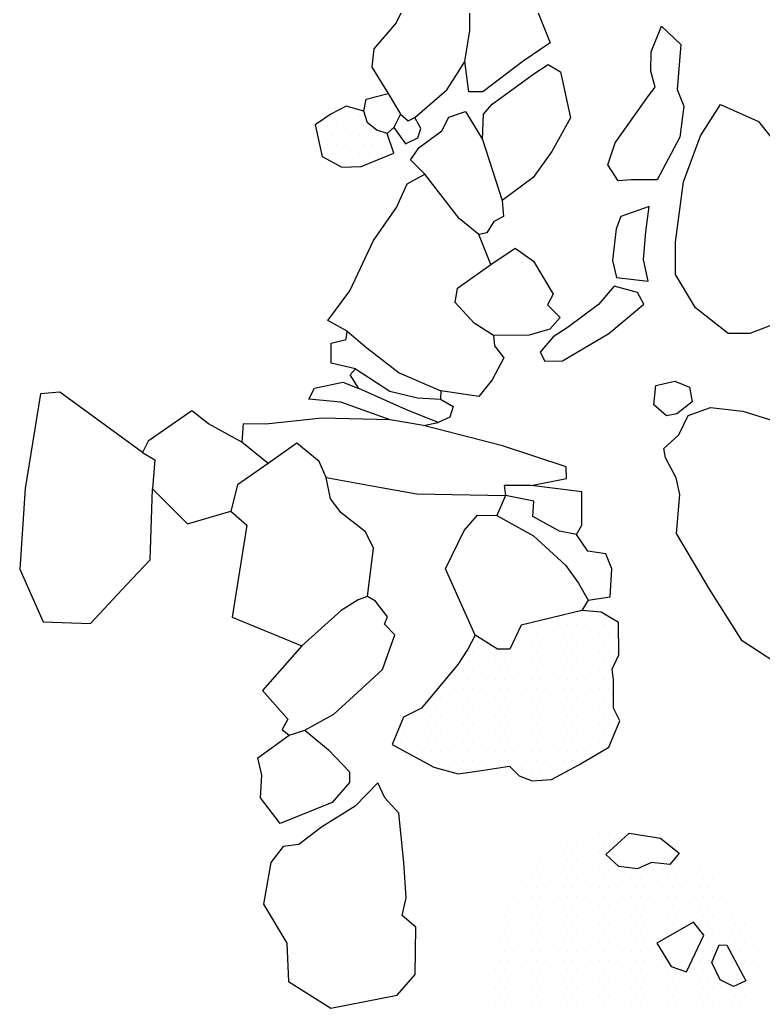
# Model space of a CAD drawing. Header units: metres. Extents: x 106 to 338, y -1660 to -1318.
# Drawn here: x 106.3 to 208.8, y -1569.1 to -1432.9 of the extents above; entities that cross this region are included whole.
import ezdxf

# ---------------------------------------------------------------- set-up
doc = ezdxf.new("R2010")
doc.units = ezdxf.units.M
doc.header["$LTSCALE"] = 25
doc.header["$MEASUREMENT"] = 0
doc.layers.get('0').update_dxf_attribs({"linetype": 'CONTINUOUS'})
doc.layers.add('STEINE', color=4, linetype='CONTINUOUS')
doc.layers.add('STEINESCHRAFF', color=4, linetype='CONTINUOUS')

# ---------------------------------------------------------------- blocks, each defined once
blk = doc.blocks.new('*X3')
at = {"color": 0}
for p, q in [((181.875, -1546.25), (181.875, -1546.25)), ((183.125, -1546.25), (183.125, -1546.25)), ((184.375, -1546.25), (184.375, -1546.25)), ((185, -1545), (185, -1545)), ((185.625, -1546.25), (185.625, -1546.25)), ((186.25, -1545), (186.25, -1545)), ((186.875, -1546.25), (186.875, -1546.25)), ((187.5, -1545), (187.5, -1545)), ((188.125, -1546.25), (188.125, -1546.25)), ((188.75, -1545), (188.75, -1545)), ((190, -1545), (190, -1545)), ((180, -1547.5), (180, -1547.5)), ((181.25, -1547.5), (181.25, -1547.5)), ((182.5, -1547.5), (182.5, -1547.5)), ((183.75, -1547.5), (183.75, -1547.5)), ((185, -1547.5), (185, -1547.5)), ((186.25, -1547.5), (186.25, -1547.5)), ((187.5, -1547.5), (187.5, -1547.5)), ((178.125, -1548.75), (178.125, -1548.75)), ((179.375, -1548.75), (179.375, -1548.75)), ((180.625, -1548.75), (180.625, -1548.75)), ((181.875, -1548.75), (181.875, -1548.75)), ((183.125, -1548.75), (183.125, -1548.75)), ((184.375, -1548.75), (184.375, -1548.75)), ((185.625, -1548.75), (185.625, -1548.75)), ((186.875, -1548.75), (186.875, -1548.75)), ((196.875, -1548.75), (196.875, -1548.75)), ((198.125, -1548.75), (198.125, -1548.75)), ((177.5, -1550), (177.5, -1550)), ((178.75, -1550), (178.75, -1550)), ((180, -1550), (180, -1550)), ((181.25, -1550), (181.25, -1550)), ((182.5, -1550), (182.5, -1550)), ((183.75, -1550), (183.75, -1550)), ((185, -1550), (185, -1550)), ((186.25, -1550), (186.25, -1550)), ((187.5, -1550), (187.5, -1550)), ((188.75, -1550), (188.75, -1550)), ((190, -1550), (190, -1550)), ((191.25, -1550), (191.25, -1550)), ((192.5, -1550), (192.5, -1550)), ((193.75, -1550), (193.75, -1550)), ((195, -1550), (195, -1550)), ((196.25, -1550), (196.25, -1550)), ((197.5, -1550), (197.5, -1550)), ((198.75, -1550), (198.75, -1550)), ((200, -1550), (200, -1550)), ((176.875, -1551.25), (176.875, -1551.25)), ((178.125, -1551.25), (178.125, -1551.25)), ((179.375, -1551.25), (179.375, -1551.25)), ((180.625, -1551.25), (180.625, -1551.25)), ((181.875, -1551.25), (181.875, -1551.25)), ((183.125, -1551.25), (183.125, -1551.25)), ((184.375, -1551.25), (184.375, -1551.25)), ((185.625, -1551.25), (185.625, -1551.25)), ((186.875, -1551.25), (186.875, -1551.25)), ((188.125, -1551.25), (188.125, -1551.25)), ((189.375, -1551.25), (189.375, -1551.25)), ((190.625, -1551.25), (190.625, -1551.25)), ((191.875, -1551.25), (191.875, -1551.25)), ((193.125, -1551.25), (193.125, -1551.25)), ((194.375, -1551.25), (194.375, -1551.25)), ((195.625, -1551.25), (195.625, -1551.25)), ((196.875, -1551.25), (196.875, -1551.25)), ((198.125, -1551.25), (198.125, -1551.25)), ((199.375, -1551.25), (199.375, -1551.25)), ((200.625, -1551.25), (200.625, -1551.25)), ((201.875, -1551.25), (201.875, -1551.25)), ((176.25, -1552.5), (176.25, -1552.5)), ((177.5, -1552.5), (177.5, -1552.5)), ((178.75, -1552.5), (178.75, -1552.5)), ((180, -1552.5), (180, -1552.5)), ((181.25, -1552.5), (181.25, -1552.5)), ((182.5, -1552.5), (182.5, -1552.5)), ((183.75, -1552.5), (183.75, -1552.5)), ((185, -1552.5), (185, -1552.5)), ((186.25, -1552.5), (186.25, -1552.5)), ((187.5, -1552.5), (187.5, -1552.5)), ((188.75, -1552.5), (188.75, -1552.5)), ((190, -1552.5), (190, -1552.5)), ((191.25, -1552.5), (191.25, -1552.5)), ((192.5, -1552.5), (192.5, -1552.5)), ((193.75, -1552.5), (193.75, -1552.5)), ((195, -1552.5), (195, -1552.5)), ((196.25, -1552.5), (196.25, -1552.5)), ((197.5, -1552.5), (197.5, -1552.5)), ((198.75, -1552.5), (198.75, -1552.5)), ((200, -1552.5), (200, -1552.5)), ((201.25, -1552.5), (201.25, -1552.5)), ((202.5, -1552.5), (202.5, -1552.5)), ((174.375, -1553.75), (174.375, -1553.75)), ((175.625, -1553.75), (175.625, -1553.75)), ((176.875, -1553.75), (176.875, -1553.75)), ((178.125, -1553.75), (178.125, -1553.75)), ((179.375, -1553.75), (179.375, -1553.75)), ((180.625, -1553.75), (180.625, -1553.75)), ((181.875, -1553.75), (181.875, -1553.75)), ((183.125, -1553.75), (183.125, -1553.75)), ((184.375, -1553.75), (184.375, -1553.75)), ((185.625, -1553.75), (185.625, -1553.75)), ((186.875, -1553.75), (186.875, -1553.75)), ((188.125, -1553.75), (188.125, -1553.75)), ((189.375, -1553.75), (189.375, -1553.75)), ((190.625, -1553.75), (190.625, -1553.75)), ((191.875, -1553.75), (191.875, -1553.75)), ((193.125, -1553.75), (193.125, -1553.75)), ((194.375, -1553.75), (194.375, -1553.75)), ((195.625, -1553.75), (195.625, -1553.75)), ((196.875, -1553.75), (196.875, -1553.75)), ((198.125, -1553.75), (198.125, -1553.75)), ((199.375, -1553.75), (199.375, -1553.75)), ((200.625, -1553.75), (200.625, -1553.75)), ((201.875, -1553.75), (201.875, -1553.75)), ((203.125, -1553.75), (203.125, -1553.75)), ((173.75, -1555), (173.75, -1555)), ((175, -1555), (175, -1555)), ((176.25, -1555), (176.25, -1555)), ((177.5, -1555), (177.5, -1555)), ((178.75, -1555), (178.75, -1555)), ((180, -1555), (180, -1555)), ((181.25, -1555), (181.25, -1555)), ((182.5, -1555), (182.5, -1555)), ((183.75, -1555), (183.75, -1555)), ((185, -1555), (185, -1555)), ((186.25, -1555), (186.25, -1555)), ((187.5, -1555), (187.5, -1555)), ((188.75, -1555), (188.75, -1555)), ((190, -1555), (190, -1555)), ((191.25, -1555), (191.25, -1555)), ((192.5, -1555), (192.5, -1555)), ((193.75, -1555), (193.75, -1555)), ((195, -1555), (195, -1555)), ((196.25, -1555), (196.25, -1555)), ((197.5, -1555), (197.5, -1555)), ((198.75, -1555), (198.75, -1555)), ((200, -1555), (200, -1555)), ((201.25, -1555), (201.25, -1555)), ((202.5, -1555), (202.5, -1555)), ((203.75, -1555), (203.75, -1555)), ((173.125, -1556.25), (173.125, -1556.25)), ((174.375, -1556.25), (174.375, -1556.25)), ((175.625, -1556.25), (175.625, -1556.25)), ((176.875, -1556.25), (176.875, -1556.25)), ((178.125, -1556.25), (178.125, -1556.25)), ((179.375, -1556.25), (179.375, -1556.25)), ((180.625, -1556.25), (180.625, -1556.25)), ((181.875, -1556.25), (181.875, -1556.25)), ((183.125, -1556.25), (183.125, -1556.25)), ((184.375, -1556.25), (184.375, -1556.25)), ((185.625, -1556.25), (185.625, -1556.25)), ((186.875, -1556.25), (186.875, -1556.25)), ((188.125, -1556.25), (188.125, -1556.25)), ((189.375, -1556.25), (189.375, -1556.25)), ((190.625, -1556.25), (190.625, -1556.25)), ((191.875, -1556.25), (191.875, -1556.25)), ((193.125, -1556.25), (193.125, -1556.25)), ((194.375, -1556.25), (194.375, -1556.25)), ((195.625, -1556.25), (195.625, -1556.25)), ((196.875, -1556.25), (196.875, -1556.25)), ((198.125, -1556.25), (198.125, -1556.25)), ((199.375, -1556.25), (199.375, -1556.25)), ((200.625, -1556.25), (200.625, -1556.25)), ((201.875, -1556.25), (201.875, -1556.25)), ((203.125, -1556.25), (203.125, -1556.25)), ((204.375, -1556.25), (204.375, -1556.25)), ((173.75, -1557.5), (173.75, -1557.5)), ((175, -1557.5), (175, -1557.5)), ((176.25, -1557.5), (176.25, -1557.5)), ((177.5, -1557.5), (177.5, -1557.5)), ((178.75, -1557.5), (178.75, -1557.5)), ((180, -1557.5), (180, -1557.5)), ((181.25, -1557.5), (181.25, -1557.5)), ((182.5, -1557.5), (182.5, -1557.5)), ((183.75, -1557.5), (183.75, -1557.5)), ((185, -1557.5), (185, -1557.5)), ((186.25, -1557.5), (186.25, -1557.5)), ((187.5, -1557.5), (187.5, -1557.5)), ((188.75, -1557.5), (188.75, -1557.5)), ((190, -1557.5), (190, -1557.5)), ((191.25, -1557.5), (191.25, -1557.5)), ((192.5, -1557.5), (192.5, -1557.5)), ((193.75, -1557.5), (193.75, -1557.5)), ((195, -1557.5), (195, -1557.5)), ((196.25, -1557.5), (196.25, -1557.5)), ((197.5, -1557.5), (197.5, -1557.5)), ((198.75, -1557.5), (198.75, -1557.5)), ((200, -1557.5), (200, -1557.5)), ((201.25, -1557.5), (201.25, -1557.5)), ((202.5, -1557.5), (202.5, -1557.5)), ((203.75, -1557.5), (203.75, -1557.5)), ((205, -1557.5), (205, -1557.5)), ((206.25, -1557.5), (206.25, -1557.5)), ((173.125, -1558.75), (173.125, -1558.75)), ((174.375, -1558.75), (174.375, -1558.75)), ((175.625, -1558.75), (175.625, -1558.75)), ((176.875, -1558.75), (176.875, -1558.75)), ((178.125, -1558.75), (178.125, -1558.75)), ((179.375, -1558.75), (179.375, -1558.75)), ((180.625, -1558.75), (180.625, -1558.75)), ((181.875, -1558.75), (181.875, -1558.75)), ((183.125, -1558.75), (183.125, -1558.75)), ((184.375, -1558.75), (184.375, -1558.75)), ((185.625, -1558.75), (185.625, -1558.75)), ((186.875, -1558.75), (186.875, -1558.75)), ((188.125, -1558.75), (188.125, -1558.75)), ((189.375, -1558.75), (189.375, -1558.75)), ((190.625, -1558.75), (190.625, -1558.75)), ((191.875, -1558.75), (191.875, -1558.75)), ((193.125, -1558.75), (193.125, -1558.75)), ((194.375, -1558.75), (194.375, -1558.75)), ((195.625, -1558.75), (195.625, -1558.75)), ((200.625, -1558.75), (200.625, -1558.75)), ((201.875, -1558.75), (201.875, -1558.75)), ((203.125, -1558.75), (203.125, -1558.75)), ((204.375, -1558.75), (204.375, -1558.75)), ((205.625, -1558.75), (205.625, -1558.75)), ((206.875, -1558.75), (206.875, -1558.75)), ((172.5, -1560), (172.5, -1560)), ((173.125, -1561.25), (173.125, -1561.25)), ((173.75, -1560), (173.75, -1560)), ((174.375, -1561.25), (174.375, -1561.25)), ((175, -1560), (175, -1560)), ((175.625, -1561.25), (175.625, -1561.25)), ((176.25, -1560), (176.25, -1560)), ((176.875, -1561.25), (176.875, -1561.25)), ((177.5, -1560), (177.5, -1560)), ((178.125, -1561.25), (178.125, -1561.25)), ((178.75, -1560), (178.75, -1560)), ((179.375, -1561.25), (179.375, -1561.25)), ((180, -1560), (180, -1560)), ((180.625, -1561.25), (180.625, -1561.25)), ((181.25, -1560), (181.25, -1560)), ((181.875, -1561.25), (181.875, -1561.25)), ((182.5, -1560), (182.5, -1560)), ((183.125, -1561.25), (183.125, -1561.25)), ((183.75, -1560), (183.75, -1560)), ((184.375, -1561.25), (184.375, -1561.25)), ((185, -1560), (185, -1560)), ((185.625, -1561.25), (185.625, -1561.25)), ((186.25, -1560), (186.25, -1560)), ((186.875, -1561.25), (186.875, -1561.25)), ((187.5, -1560), (187.5, -1560)), ((188.125, -1561.25), (188.125, -1561.25)), ((188.75, -1560), (188.75, -1560)), ((189.375, -1561.25), (189.375, -1561.25)), ((190, -1560), (190, -1560)), ((190.625, -1561.25), (190.625, -1561.25)), ((191.25, -1560), (191.25, -1560)), ((191.875, -1561.25), (191.875, -1561.25)), ((192.5, -1560), (192.5, -1560)), ((193.125, -1561.25), (193.125, -1561.25)), ((193.75, -1560), (193.75, -1560)), ((194.375, -1561.25), (194.375, -1561.25)), ((200.625, -1561.25), (200.625, -1561.25)), ((201.25, -1560), (201.25, -1560)), ((201.875, -1561.25), (201.875, -1561.25)), ((202.5, -1560), (202.5, -1560)), ((203.75, -1560), (203.75, -1560)), ((204.375, -1561.25), (204.375, -1561.25)), ((205, -1560), (205, -1560)), ((205.625, -1561.25), (205.625, -1561.25)), ((206.25, -1560), (206.25, -1560)), ((206.875, -1561.25), (206.875, -1561.25)), ((207.5, -1560), (207.5, -1560)), ((208.125, -1561.25), (208.125, -1561.25)), ((208.75, -1560), (208.75, -1560)), ((172.5, -1562.5), (172.5, -1562.5)), ((173.75, -1562.5), (173.75, -1562.5)), ((175, -1562.5), (175, -1562.5)), ((176.25, -1562.5), (176.25, -1562.5)), ((177.5, -1562.5), (177.5, -1562.5)), ((178.75, -1562.5), (178.75, -1562.5)), ((180, -1562.5), (180, -1562.5)), ((181.25, -1562.5), (181.25, -1562.5)), ((182.5, -1562.5), (182.5, -1562.5)), ((183.75, -1562.5), (183.75, -1562.5)), ((185, -1562.5), (185, -1562.5)), ((186.25, -1562.5), (186.25, -1562.5)), ((187.5, -1562.5), (187.5, -1562.5)), ((188.75, -1562.5), (188.75, -1562.5)), ((190, -1562.5), (190, -1562.5)), ((191.25, -1562.5), (191.25, -1562.5)), ((192.5, -1562.5), (192.5, -1562.5)), ((193.75, -1562.5), (193.75, -1562.5)), ((195, -1562.5), (195, -1562.5)), ((200, -1562.5), (200, -1562.5)), ((201.25, -1562.5), (201.25, -1562.5)), ((205, -1562.5), (205, -1562.5)), ((206.25, -1562.5), (206.25, -1562.5)), ((207.5, -1562.5), (207.5, -1562.5)), ((208.75, -1562.5), (208.75, -1562.5)), ((171.875, -1563.75), (171.875, -1563.75)), ((173.125, -1563.75), (173.125, -1563.75)), ((174.375, -1563.75), (174.375, -1563.75)), ((175.625, -1563.75), (175.625, -1563.75)), ((176.875, -1563.75), (176.875, -1563.75)), ((178.125, -1563.75), (178.125, -1563.75)), ((179.375, -1563.75), (179.375, -1563.75)), ((180.625, -1563.75), (180.625, -1563.75)), ((181.875, -1563.75), (181.875, -1563.75)), ((183.125, -1563.75), (183.125, -1563.75)), ((184.375, -1563.75), (184.375, -1563.75)), ((185.625, -1563.75), (185.625, -1563.75)), ((186.875, -1563.75), (186.875, -1563.75)), ((188.125, -1563.75), (188.125, -1563.75)), ((189.375, -1563.75), (189.375, -1563.75)), ((190.625, -1563.75), (190.625, -1563.75)), ((191.875, -1563.75), (191.875, -1563.75)), ((193.125, -1563.75), (193.125, -1563.75)), ((194.375, -1563.75), (194.375, -1563.75)), ((195.625, -1563.75), (195.625, -1563.75)), ((196.875, -1563.75), (196.875, -1563.75)), ((199.375, -1563.75), (199.375, -1563.75)), ((200.625, -1563.75), (200.625, -1563.75)), ((201.875, -1563.75), (201.875, -1563.75)), ((205.625, -1563.75), (205.625, -1563.75)), ((206.875, -1563.75), (206.875, -1563.75)), ((208.125, -1563.75), (208.125, -1563.75)), ((172.5, -1565), (172.5, -1565)), ((173.75, -1565), (173.75, -1565)), ((175, -1565), (175, -1565)), ((176.25, -1565), (176.25, -1565)), ((177.5, -1565), (177.5, -1565)), ((178.75, -1565), (178.75, -1565)), ((180, -1565), (180, -1565)), ((181.25, -1565), (181.25, -1565)), ((182.5, -1565), (182.5, -1565)), ((183.75, -1565), (183.75, -1565)), ((185, -1565), (185, -1565)), ((186.25, -1565), (186.25, -1565)), ((187.5, -1565), (187.5, -1565)), ((188.75, -1565), (188.75, -1565)), ((190, -1565), (190, -1565)), ((191.25, -1565), (191.25, -1565)), ((192.5, -1565), (192.5, -1565)), ((193.75, -1565), (193.75, -1565)), ((195, -1565), (195, -1565)), ((196.25, -1565), (196.25, -1565)), ((197.5, -1565), (197.5, -1565)), ((198.75, -1565), (198.75, -1565)), ((200, -1565), (200, -1565)), ((201.25, -1565), (201.25, -1565)), ((202.5, -1565), (202.5, -1565)), ((206.25, -1565), (206.25, -1565)), ((207.5, -1565), (207.5, -1565)), ((208.75, -1565), (208.75, -1565)), ((171.875, -1566.25), (171.875, -1566.25)), ((173.125, -1566.25), (173.125, -1566.25)), ((174.375, -1566.25), (174.375, -1566.25)), ((175.625, -1566.25), (175.625, -1566.25)), ((176.875, -1566.25), (176.875, -1566.25)), ((178.125, -1566.25), (178.125, -1566.25)), ((179.375, -1566.25), (179.375, -1566.25)), ((180.625, -1566.25), (180.625, -1566.25)), ((181.875, -1566.25), (181.875, -1566.25)), ((183.125, -1566.25), (183.125, -1566.25)), ((184.375, -1566.25), (184.375, -1566.25)), ((185.625, -1566.25), (185.625, -1566.25)), ((186.875, -1566.25), (186.875, -1566.25)), ((188.125, -1566.25), (188.125, -1566.25)), ((189.375, -1566.25), (189.375, -1566.25)), ((190.625, -1566.25), (190.625, -1566.25)), ((191.875, -1566.25), (191.875, -1566.25)), ((193.125, -1566.25), (193.125, -1566.25)), ((194.375, -1566.25), (194.375, -1566.25)), ((195.625, -1566.25), (195.625, -1566.25)), ((196.875, -1566.25), (196.875, -1566.25)), ((198.125, -1566.25), (198.125, -1566.25)), ((199.375, -1566.25), (199.375, -1566.25)), ((200.625, -1566.25), (200.625, -1566.25)), ((201.875, -1566.25), (201.875, -1566.25)), ((203.125, -1566.25), (203.125, -1566.25)), ((204.375, -1566.25), (204.375, -1566.25)), ((205.625, -1566.25), (205.625, -1566.25)), ((206.875, -1566.25), (206.875, -1566.25)), ((208.125, -1566.25), (208.125, -1566.25)), ((171.25, -1567.5), (171.25, -1567.5)), ((172.5, -1567.5), (172.5, -1567.5)), ((173.75, -1567.5), (173.75, -1567.5)), ((175, -1567.5), (175, -1567.5)), ((176.25, -1567.5), (176.25, -1567.5)), ((177.5, -1567.5), (177.5, -1567.5)), ((178.75, -1567.5), (178.75, -1567.5)), ((180, -1567.5), (180, -1567.5)), ((181.25, -1567.5), (181.25, -1567.5)), ((182.5, -1567.5), (182.5, -1567.5)), ((183.75, -1567.5), (183.75, -1567.5)), ((185, -1567.5), (185, -1567.5)), ((186.25, -1567.5), (186.25, -1567.5)), ((187.5, -1567.5), (187.5, -1567.5)), ((188.75, -1567.5), (188.75, -1567.5)), ((190, -1567.5), (190, -1567.5)), ((191.25, -1567.5), (191.25, -1567.5)), ((192.5, -1567.5), (192.5, -1567.5)), ((193.75, -1567.5), (193.75, -1567.5)), ((195, -1567.5), (195, -1567.5)), ((196.25, -1567.5), (196.25, -1567.5)), ((197.5, -1567.5), (197.5, -1567.5)), ((198.75, -1567.5), (198.75, -1567.5)), ((200, -1567.5), (200, -1567.5)), ((201.25, -1567.5), (201.25, -1567.5)), ((202.5, -1567.5), (202.5, -1567.5)), ((203.75, -1567.5), (203.75, -1567.5)), ((205, -1567.5), (205, -1567.5)), ((206.25, -1567.5), (206.25, -1567.5)), ((207.5, -1567.5), (207.5, -1567.5)), ((208.75, -1567.5), (208.75, -1567.5)), ((171.875, -1568.75), (171.875, -1568.75)), ((173.125, -1568.75), (173.125, -1568.75)), ((174.375, -1568.75), (174.375, -1568.75)), ((175.625, -1568.75), (175.625, -1568.75)), ((176.875, -1568.75), (176.875, -1568.75)), ((178.125, -1568.75), (178.125, -1568.75)), ((179.375, -1568.75), (179.375, -1568.75)), ((180.625, -1568.75), (180.625, -1568.75)), ((181.875, -1568.75), (181.875, -1568.75)), ((183.125, -1568.75), (183.125, -1568.75)), ((184.375, -1568.75), (184.375, -1568.75)), ((185.625, -1568.75), (185.625, -1568.75)), ((186.875, -1568.75), (186.875, -1568.75)), ((188.125, -1568.75), (188.125, -1568.75)), ((189.375, -1568.75), (189.375, -1568.75)), ((190.625, -1568.75), (190.625, -1568.75)), ((191.875, -1568.75), (191.875, -1568.75)), ((193.125, -1568.75), (193.125, -1568.75)), ((194.375, -1568.75), (194.375, -1568.75)), ((195.625, -1568.75), (195.625, -1568.75)), ((196.875, -1568.75), (196.875, -1568.75)), ((198.125, -1568.75), (198.125, -1568.75)), ((199.375, -1568.75), (199.375, -1568.75)), ((200.625, -1568.75), (200.625, -1568.75)), ((201.875, -1568.75), (201.875, -1568.75)), ((203.125, -1568.75), (203.125, -1568.75)), ((204.375, -1568.75), (204.375, -1568.75)), ((205.625, -1568.75), (205.625, -1568.75)), ((206.875, -1568.75), (206.875, -1568.75)), ((208.125, -1568.75), (208.125, -1568.75))]:
    blk.add_line(p, q, dxfattribs=at)
blk = doc.blocks.new('*X4')
at = {"color": 0}
for p, q in [((176.875, -1516.25), (176.875, -1516.25)), ((178.125, -1516.25), (178.125, -1516.25)), ((179.375, -1516.25), (179.375, -1516.25)), ((180.625, -1516.25), (180.625, -1516.25)), ((181.25, -1515), (181.25, -1515)), ((181.875, -1516.25), (181.875, -1516.25)), ((182.5, -1515), (182.5, -1515)), ((183.125, -1516.25), (183.125, -1516.25)), ((183.75, -1515), (183.75, -1515)), ((184.375, -1516.25), (184.375, -1516.25)), ((185, -1515), (185, -1515)), ((185.625, -1516.25), (185.625, -1516.25)), ((186.25, -1515), (186.25, -1515)), ((186.875, -1516.25), (186.875, -1516.25)), ((188.125, -1516.25), (188.125, -1516.25)), ((175, -1517.5), (175, -1517.5)), ((176.25, -1517.5), (176.25, -1517.5)), ((177.5, -1517.5), (177.5, -1517.5)), ((178.75, -1517.5), (178.75, -1517.5)), ((180, -1517.5), (180, -1517.5)), ((181.25, -1517.5), (181.25, -1517.5)), ((182.5, -1517.5), (182.5, -1517.5)), ((183.75, -1517.5), (183.75, -1517.5)), ((185, -1517.5), (185, -1517.5)), ((186.25, -1517.5), (186.25, -1517.5)), ((187.5, -1517.5), (187.5, -1517.5)), ((188.75, -1517.5), (188.75, -1517.5)), ((169.375, -1518.75), (169.375, -1518.75)), ((170.625, -1518.75), (170.625, -1518.75)), ((174.375, -1518.75), (174.375, -1518.75)), ((175.625, -1518.75), (175.625, -1518.75)), ((176.875, -1518.75), (176.875, -1518.75)), ((178.125, -1518.75), (178.125, -1518.75)), ((179.375, -1518.75), (179.375, -1518.75)), ((180.625, -1518.75), (180.625, -1518.75)), ((181.875, -1518.75), (181.875, -1518.75)), ((183.125, -1518.75), (183.125, -1518.75)), ((184.375, -1518.75), (184.375, -1518.75)), ((185.625, -1518.75), (185.625, -1518.75)), ((186.875, -1518.75), (186.875, -1518.75)), ((188.125, -1518.75), (188.125, -1518.75)), ((168.75, -1520), (168.75, -1520)), ((170, -1520), (170, -1520)), ((171.25, -1520), (171.25, -1520)), ((172.5, -1520), (172.5, -1520)), ((173.75, -1520), (173.75, -1520)), ((175, -1520), (175, -1520)), ((176.25, -1520), (176.25, -1520)), ((177.5, -1520), (177.5, -1520)), ((178.75, -1520), (178.75, -1520)), ((180, -1520), (180, -1520)), ((181.25, -1520), (181.25, -1520)), ((182.5, -1520), (182.5, -1520)), ((183.75, -1520), (183.75, -1520)), ((185, -1520), (185, -1520)), ((186.25, -1520), (186.25, -1520)), ((187.5, -1520), (187.5, -1520)), ((188.75, -1520), (188.75, -1520)), ((168.125, -1521.25), (168.125, -1521.25)), ((169.375, -1521.25), (169.375, -1521.25)), ((170.625, -1521.25), (170.625, -1521.25)), ((171.875, -1521.25), (171.875, -1521.25)), ((173.125, -1521.25), (173.125, -1521.25)), ((174.375, -1521.25), (174.375, -1521.25)), ((175.625, -1521.25), (175.625, -1521.25)), ((176.875, -1521.25), (176.875, -1521.25)), ((178.125, -1521.25), (178.125, -1521.25)), ((179.375, -1521.25), (179.375, -1521.25)), ((180.625, -1521.25), (180.625, -1521.25)), ((181.875, -1521.25), (181.875, -1521.25)), ((183.125, -1521.25), (183.125, -1521.25)), ((184.375, -1521.25), (184.375, -1521.25)), ((185.625, -1521.25), (185.625, -1521.25)), ((186.875, -1521.25), (186.875, -1521.25)), ((188.125, -1521.25), (188.125, -1521.25)), ((166.25, -1522.5), (166.25, -1522.5)), ((167.5, -1522.5), (167.5, -1522.5)), ((168.75, -1522.5), (168.75, -1522.5)), ((170, -1522.5), (170, -1522.5)), ((171.25, -1522.5), (171.25, -1522.5)), ((172.5, -1522.5), (172.5, -1522.5)), ((173.75, -1522.5), (173.75, -1522.5)), ((175, -1522.5), (175, -1522.5)), ((176.25, -1522.5), (176.25, -1522.5)), ((177.5, -1522.5), (177.5, -1522.5)), ((178.75, -1522.5), (178.75, -1522.5)), ((180, -1522.5), (180, -1522.5)), ((181.25, -1522.5), (181.25, -1522.5)), ((182.5, -1522.5), (182.5, -1522.5)), ((183.75, -1522.5), (183.75, -1522.5)), ((185, -1522.5), (185, -1522.5)), ((186.25, -1522.5), (186.25, -1522.5)), ((187.5, -1522.5), (187.5, -1522.5)), ((165.625, -1523.75), (165.625, -1523.75)), ((166.875, -1523.75), (166.875, -1523.75)), ((168.125, -1523.75), (168.125, -1523.75)), ((169.375, -1523.75), (169.375, -1523.75)), ((170.625, -1523.75), (170.625, -1523.75)), ((171.875, -1523.75), (171.875, -1523.75)), ((173.125, -1523.75), (173.125, -1523.75)), ((174.375, -1523.75), (174.375, -1523.75)), ((175.625, -1523.75), (175.625, -1523.75)), ((176.875, -1523.75), (176.875, -1523.75)), ((178.125, -1523.75), (178.125, -1523.75)), ((179.375, -1523.75), (179.375, -1523.75)), ((180.625, -1523.75), (180.625, -1523.75)), ((181.875, -1523.75), (181.875, -1523.75)), ((183.125, -1523.75), (183.125, -1523.75)), ((184.375, -1523.75), (184.375, -1523.75)), ((185.625, -1523.75), (185.625, -1523.75)), ((186.875, -1523.75), (186.875, -1523.75)), ((188.125, -1523.75), (188.125, -1523.75)), ((165, -1525), (165, -1525)), ((166.25, -1525), (166.25, -1525)), ((167.5, -1525), (167.5, -1525)), ((168.75, -1525), (168.75, -1525)), ((170, -1525), (170, -1525)), ((171.25, -1525), (171.25, -1525)), ((172.5, -1525), (172.5, -1525)), ((173.75, -1525), (173.75, -1525)), ((175, -1525), (175, -1525)), ((176.25, -1525), (176.25, -1525)), ((177.5, -1525), (177.5, -1525)), ((178.75, -1525), (178.75, -1525)), ((180, -1525), (180, -1525)), ((181.25, -1525), (181.25, -1525)), ((182.5, -1525), (182.5, -1525)), ((183.75, -1525), (183.75, -1525)), ((185, -1525), (185, -1525)), ((186.25, -1525), (186.25, -1525)), ((187.5, -1525), (187.5, -1525)), ((163.125, -1526.25), (163.125, -1526.25)), ((164.375, -1526.25), (164.375, -1526.25)), ((165.625, -1526.25), (165.625, -1526.25)), ((166.875, -1526.25), (166.875, -1526.25)), ((168.125, -1526.25), (168.125, -1526.25)), ((169.375, -1526.25), (169.375, -1526.25)), ((170.625, -1526.25), (170.625, -1526.25)), ((171.875, -1526.25), (171.875, -1526.25)), ((173.125, -1526.25), (173.125, -1526.25)), ((174.375, -1526.25), (174.375, -1526.25)), ((175.625, -1526.25), (175.625, -1526.25)), ((176.875, -1526.25), (176.875, -1526.25)), ((178.125, -1526.25), (178.125, -1526.25)), ((179.375, -1526.25), (179.375, -1526.25)), ((180.625, -1526.25), (180.625, -1526.25)), ((181.875, -1526.25), (181.875, -1526.25)), ((183.125, -1526.25), (183.125, -1526.25)), ((184.375, -1526.25), (184.375, -1526.25)), ((185.625, -1526.25), (185.625, -1526.25)), ((186.875, -1526.25), (186.875, -1526.25)), ((188.125, -1526.25), (188.125, -1526.25)), ((162.5, -1527.5), (162.5, -1527.5)), ((163.75, -1527.5), (163.75, -1527.5)), ((165, -1527.5), (165, -1527.5)), ((166.25, -1527.5), (166.25, -1527.5)), ((167.5, -1527.5), (167.5, -1527.5)), ((168.75, -1527.5), (168.75, -1527.5)), ((170, -1527.5), (170, -1527.5)), ((171.25, -1527.5), (171.25, -1527.5)), ((172.5, -1527.5), (172.5, -1527.5)), ((173.75, -1527.5), (173.75, -1527.5)), ((175, -1527.5), (175, -1527.5)), ((176.25, -1527.5), (176.25, -1527.5)), ((177.5, -1527.5), (177.5, -1527.5)), ((178.75, -1527.5), (178.75, -1527.5)), ((180, -1527.5), (180, -1527.5)), ((181.25, -1527.5), (181.25, -1527.5)), ((182.5, -1527.5), (182.5, -1527.5)), ((183.75, -1527.5), (183.75, -1527.5)), ((185, -1527.5), (185, -1527.5)), ((186.25, -1527.5), (186.25, -1527.5)), ((187.5, -1527.5), (187.5, -1527.5)), ((160.625, -1528.75), (160.625, -1528.75)), ((161.875, -1528.75), (161.875, -1528.75)), ((163.125, -1528.75), (163.125, -1528.75)), ((164.375, -1528.75), (164.375, -1528.75)), ((165.625, -1528.75), (165.625, -1528.75)), ((166.875, -1528.75), (166.875, -1528.75)), ((168.125, -1528.75), (168.125, -1528.75)), ((169.375, -1528.75), (169.375, -1528.75)), ((170.625, -1528.75), (170.625, -1528.75)), ((171.875, -1528.75), (171.875, -1528.75)), ((173.125, -1528.75), (173.125, -1528.75)), ((174.375, -1528.75), (174.375, -1528.75)), ((175.625, -1528.75), (175.625, -1528.75)), ((176.875, -1528.75), (176.875, -1528.75)), ((178.125, -1528.75), (178.125, -1528.75)), ((179.375, -1528.75), (179.375, -1528.75)), ((180.625, -1528.75), (180.625, -1528.75)), ((181.875, -1528.75), (181.875, -1528.75)), ((183.125, -1528.75), (183.125, -1528.75)), ((184.375, -1528.75), (184.375, -1528.75)), ((185.625, -1528.75), (185.625, -1528.75)), ((186.875, -1528.75), (186.875, -1528.75)), ((188.125, -1528.75), (188.125, -1528.75)), ((159.375, -1531.25), (159.375, -1531.25)), ((160, -1530), (160, -1530)), ((160.625, -1531.25), (160.625, -1531.25)), ((161.25, -1530), (161.25, -1530)), ((161.875, -1531.25), (161.875, -1531.25)), ((162.5, -1530), (162.5, -1530)), ((163.125, -1531.25), (163.125, -1531.25)), ((163.75, -1530), (163.75, -1530)), ((164.375, -1531.25), (164.375, -1531.25)), ((165, -1530), (165, -1530)), ((165.625, -1531.25), (165.625, -1531.25)), ((166.25, -1530), (166.25, -1530)), ((166.875, -1531.25), (166.875, -1531.25)), ((167.5, -1530), (167.5, -1530)), ((168.125, -1531.25), (168.125, -1531.25)), ((168.75, -1530), (168.75, -1530)), ((169.375, -1531.25), (169.375, -1531.25)), ((170, -1530), (170, -1530)), ((170.625, -1531.25), (170.625, -1531.25)), ((171.25, -1530), (171.25, -1530)), ((171.875, -1531.25), (171.875, -1531.25)), ((172.5, -1530), (172.5, -1530)), ((173.125, -1531.25), (173.125, -1531.25)), ((173.75, -1530), (173.75, -1530)), ((174.375, -1531.25), (174.375, -1531.25)), ((175, -1530), (175, -1530)), ((175.625, -1531.25), (175.625, -1531.25)), ((176.25, -1530), (176.25, -1530)), ((176.875, -1531.25), (176.875, -1531.25)), ((177.5, -1530), (177.5, -1530)), ((178.125, -1531.25), (178.125, -1531.25)), ((178.75, -1530), (178.75, -1530)), ((179.375, -1531.25), (179.375, -1531.25)), ((180, -1530), (180, -1530)), ((180.625, -1531.25), (180.625, -1531.25)), ((181.25, -1530), (181.25, -1530)), ((181.875, -1531.25), (181.875, -1531.25)), ((182.5, -1530), (182.5, -1530)), ((183.125, -1531.25), (183.125, -1531.25)), ((183.75, -1530), (183.75, -1530)), ((184.375, -1531.25), (184.375, -1531.25)), ((185, -1530), (185, -1530)), ((185.625, -1531.25), (185.625, -1531.25)), ((186.25, -1530), (186.25, -1530)), ((186.875, -1531.25), (186.875, -1531.25)), ((187.5, -1530), (187.5, -1530)), ((188.125, -1531.25), (188.125, -1531.25)), ((188.75, -1530), (188.75, -1530)), ((158.75, -1532.5), (158.75, -1532.5)), ((160, -1532.5), (160, -1532.5)), ((161.25, -1532.5), (161.25, -1532.5)), ((162.5, -1532.5), (162.5, -1532.5)), ((163.75, -1532.5), (163.75, -1532.5)), ((165, -1532.5), (165, -1532.5)), ((166.25, -1532.5), (166.25, -1532.5)), ((167.5, -1532.5), (167.5, -1532.5)), ((168.75, -1532.5), (168.75, -1532.5)), ((170, -1532.5), (170, -1532.5)), ((171.25, -1532.5), (171.25, -1532.5)), ((172.5, -1532.5), (172.5, -1532.5)), ((173.75, -1532.5), (173.75, -1532.5)), ((175, -1532.5), (175, -1532.5)), ((176.25, -1532.5), (176.25, -1532.5)), ((177.5, -1532.5), (177.5, -1532.5)), ((178.75, -1532.5), (178.75, -1532.5)), ((180, -1532.5), (180, -1532.5)), ((181.25, -1532.5), (181.25, -1532.5)), ((182.5, -1532.5), (182.5, -1532.5)), ((183.75, -1532.5), (183.75, -1532.5)), ((185, -1532.5), (185, -1532.5)), ((186.25, -1532.5), (186.25, -1532.5)), ((187.5, -1532.5), (187.5, -1532.5)), ((160.625, -1533.75), (160.625, -1533.75)), ((161.875, -1533.75), (161.875, -1533.75)), ((163.125, -1533.75), (163.125, -1533.75)), ((164.375, -1533.75), (164.375, -1533.75)), ((165.625, -1533.75), (165.625, -1533.75)), ((166.875, -1533.75), (166.875, -1533.75)), ((168.125, -1533.75), (168.125, -1533.75)), ((169.375, -1533.75), (169.375, -1533.75)), ((170.625, -1533.75), (170.625, -1533.75)), ((171.875, -1533.75), (171.875, -1533.75)), ((173.125, -1533.75), (173.125, -1533.75)), ((174.375, -1533.75), (174.375, -1533.75)), ((175.625, -1533.75), (175.625, -1533.75)), ((176.875, -1533.75), (176.875, -1533.75)), ((178.125, -1533.75), (178.125, -1533.75)), ((179.375, -1533.75), (179.375, -1533.75)), ((180.625, -1533.75), (180.625, -1533.75)), ((181.875, -1533.75), (181.875, -1533.75)), ((183.125, -1533.75), (183.125, -1533.75)), ((184.375, -1533.75), (184.375, -1533.75)), ((185.625, -1533.75), (185.625, -1533.75)), ((162.5, -1535), (162.5, -1535)), ((163.75, -1535), (163.75, -1535)), ((165, -1535), (165, -1535)), ((166.25, -1535), (166.25, -1535)), ((167.5, -1535), (167.5, -1535)), ((168.75, -1535), (168.75, -1535)), ((170, -1535), (170, -1535)), ((171.25, -1535), (171.25, -1535)), ((172.5, -1535), (172.5, -1535)), ((173.75, -1535), (173.75, -1535)), ((175, -1535), (175, -1535)), ((176.25, -1535), (176.25, -1535)), ((177.5, -1535), (177.5, -1535)), ((178.75, -1535), (178.75, -1535)), ((180, -1535), (180, -1535)), ((181.25, -1535), (181.25, -1535)), ((182.5, -1535), (182.5, -1535)), ((183.75, -1535), (183.75, -1535)), ((165.625, -1536.25), (165.625, -1536.25)), ((166.875, -1536.25), (166.875, -1536.25)), ((168.125, -1536.25), (168.125, -1536.25)), ((169.375, -1536.25), (169.375, -1536.25)), ((174.375, -1536.25), (174.375, -1536.25)), ((175.625, -1536.25), (175.625, -1536.25)), ((176.875, -1536.25), (176.875, -1536.25)), ((178.125, -1536.25), (178.125, -1536.25)), ((179.375, -1536.25), (179.375, -1536.25)), ((180.625, -1536.25), (180.625, -1536.25)), ((181.875, -1536.25), (181.875, -1536.25)), ((177.5, -1537.5), (177.5, -1537.5)), ((178.75, -1537.5), (178.75, -1537.5))]:
    blk.add_line(p, q, dxfattribs=at)
blk = doc.blocks.new('*X5')
at = {"color": 0}
for p, q in [((151.25, -1445), (151.25, -1445)), ((149.375, -1446.25), (149.375, -1446.25)), ((150.625, -1446.25), (150.625, -1446.25)), ((151.875, -1446.25), (151.875, -1446.25)), ((153.125, -1446.25), (153.125, -1446.25)), ((147.5, -1447.5), (147.5, -1447.5)), ((148.75, -1447.5), (148.75, -1447.5)), ((150, -1447.5), (150, -1447.5)), ((151.25, -1447.5), (151.25, -1447.5)), ((152.5, -1447.5), (152.5, -1447.5)), ((153.75, -1447.5), (153.75, -1447.5)), ((148.125, -1448.75), (148.125, -1448.75)), ((149.375, -1448.75), (149.375, -1448.75)), ((150.625, -1448.75), (150.625, -1448.75)), ((151.875, -1448.75), (151.875, -1448.75)), ((153.125, -1448.75), (153.125, -1448.75)), ((154.375, -1448.75), (154.375, -1448.75)), ((155.625, -1448.75), (155.625, -1448.75)), ((156.875, -1448.75), (156.875, -1448.75)), ((148.75, -1450), (148.75, -1450)), ((150, -1450), (150, -1450)), ((151.25, -1450), (151.25, -1450)), ((152.5, -1450), (152.5, -1450)), ((153.75, -1450), (153.75, -1450)), ((155, -1450), (155, -1450)), ((156.25, -1450), (156.25, -1450)), ((148.125, -1451.25), (148.125, -1451.25)), ((149.375, -1451.25), (149.375, -1451.25)), ((150.625, -1451.25), (150.625, -1451.25)), ((151.875, -1451.25), (151.875, -1451.25)), ((153.125, -1451.25), (153.125, -1451.25)), ((154.375, -1451.25), (154.375, -1451.25)), ((155.625, -1451.25), (155.625, -1451.25)), ((156.875, -1451.25), (156.875, -1451.25)), ((150, -1452.5), (150, -1452.5)), ((151.25, -1452.5), (151.25, -1452.5)), ((152.5, -1452.5), (152.5, -1452.5)), ((153.75, -1452.5), (153.75, -1452.5))]:
    blk.add_line(p, q, dxfattribs=at)

msp = doc.modelspace()

# ---------------------------------------------------------------- linework, layer by layer
at = {"layer": 'STEINE'}
for points in [[(168.42, -1429.08), (173.82, -1424.75), (174.94, -1424.8), (178.61, -1433.96), (179.43, -1436.05), (175.71, -1438.55), (170.16, -1442.78), (168.23, -1442.78), (167.67, -1438.61)], [(157.13, -1443.04), (158.81, -1445.89), (159.88, -1446.81), (160.8, -1446.35), (165.22, -1442.53), (166.85, -1439.93), (167.67, -1438.61), (168.38, -1434.33), (168.42, -1429.08), (167.35, -1427.25), (163.84, -1426.23), (159.72, -1430.16), (158.24, -1433.26), (155.14, -1436.88), (154.88, -1439.38), (157.13, -1443.04)], [(194.21, -1454.94), (190.59, -1454.94), (188.81, -1455.04), (187.38, -1452.85), (188.4, -1449.8), (192.98, -1443.33), (193.9, -1442.15), (193.33, -1439.96), (193.38, -1437.26), (194.81, -1433.75), (197.46, -1436.29), (196.95, -1442.46), (197.87, -1444.75), (197.31, -1449.03), (196.14, -1451.27), (194.21, -1454.94)], [(170.12, -1449.35), (170.27, -1445.89), (171.44, -1444.51), (177.19, -1440.33), (179.18, -1439.01), (180.86, -1440.02), (182.24, -1446.39), (179.69, -1451.02), (177.1, -1454.59), (172.82, -1457.75)], [(158.81, -1445.89), (157.89, -1447.73), (156.98, -1448.54), (155.55, -1448.09), (154.28, -1447.07), (153.77, -1445.44), (154.07, -1443.81), (157.13, -1443.04)], [(153.77, -1445.44), (151.32, -1444.78), (149.23, -1445.85), (147.04, -1447.33), (148.02, -1451.71), (150.72, -1453.18), (153.41, -1453.08), (157.9, -1451.24), (156.98, -1448.54)], [(169.62, -1462.44), (166.92, -1460.25), (162.18, -1454.14), (160.19, -1452.16), (161.41, -1450.48), (164.51, -1448.18), (165.48, -1446.3), (167.77, -1445.48), (170.12, -1449.35), (172.82, -1457.75), (173.03, -1459.99), (171.7, -1460.66), (170.74, -1462.23), (169.62, -1462.44)], [(214.28, -1465.67), (213.98, -1470.15), (213.83, -1472.34), (211.08, -1474.53), (206.96, -1476.12), (204, -1476.12), (199.47, -1472.56), (196.71, -1467.97), (196.71, -1463.49), (197.83, -1455.19), (200.17, -1448.87), (202.91, -1444.54), (208.16, -1446.88), (213.26, -1453.3)], [(157.89, -1447.73), (159.52, -1449.97), (161.2, -1449.15), (161.61, -1447.83), (160.8, -1446.35)], [(151.49, -1475.79), (148.79, -1474.32), (151.85, -1470.24), (155.1, -1463.26), (158.26, -1458.73), (159.73, -1455.47), (162.18, -1454.14)], [(192.95, -1468.89), (192.33, -1465.89), (192.64, -1462.07), (193.09, -1458.6), (189.17, -1459.98), (188.56, -1461.66), (188.05, -1466.04), (188.57, -1468.39), (192.95, -1468.89)], [(171.25, -1466.61), (169.62, -1462.44)], [(171.66, -1476.39), (168.96, -1474.66), (166.36, -1471.81), (166.67, -1469.83), (171.25, -1466.61), (174.61, -1464.32), (177.16, -1466.15), (179.86, -1470.68), (179.09, -1472.16), (180.83, -1473.89), (179.4, -1475.52), (176.55, -1476.34), (171.66, -1476.39)], [(192.34, -1472.05), (191.47, -1470.47), (188.26, -1469.56), (186.12, -1472.11), (181.8, -1475.32), (179.86, -1476.54), (178.08, -1478.68), (178.69, -1479.9), (181.14, -1479.85), (187.55, -1476.08), (192.34, -1472.05)], [(161.99, -1488.77), (164.03, -1488.37), (159.55, -1486.59), (153.08, -1483.69), (151.9, -1481.8), (152.62, -1480.99), (149.26, -1480.18), (149.25, -1477.42), (151.34, -1476.91), (151.49, -1475.79), (154.19, -1478.08), (158.63, -1481.54), (164.38, -1483.99), (164.33, -1485.16), (166.07, -1486.17), (165.61, -1487.65), (164.03, -1488.37)], [(171.66, -1476.39), (171.76, -1477.82), (173.04, -1479.45), (171.46, -1482.5), (169.63, -1484.8), (164.38, -1483.99)], [(152.62, -1480.99), (157.36, -1484.04), (161.18, -1484.95), (164.33, -1485.16)], [(157.41, -1488.01), (150.58, -1485.57), (146.2, -1485.17), (146.97, -1483.64), (150.89, -1482.82), (153.08, -1483.69)], [(194.02, -1483.25), (196.62, -1482.69), (198.66, -1483.51), (199.02, -1485.54), (196.93, -1487.17), (195.5, -1487.43), (193.72, -1485.95), (194.02, -1483.25)], [(123.24, -1492.52), (111.88, -1484.17), (109.18, -1484.43), (107.1, -1497.47), (106.34, -1508.57), (109.55, -1515.85), (116.07, -1516.05), (121.06, -1510.75), (124.32, -1507.29), (124.62, -1497.51)], [(212.79, -1522.97), (205.91, -1518.44), (201.43, -1511.36), (196.84, -1503.67), (197.34, -1498.28), (196.83, -1495.98), (195.35, -1493.24), (195.1, -1491.96), (197.19, -1490.08), (198.46, -1487.38), (201.56, -1486.3), (205.99, -1486.81), (215.01, -1489.61)], [(140.56, -1494.03), (136.94, -1491.08), (132.35, -1488.54), (130.06, -1486.76), (124.05, -1490.94), (123.24, -1492.52), (124.97, -1493.53), (124.62, -1497.51), (129.46, -1502.34), (135.42, -1500.61)], [(176.82, -1497.07), (181.71, -1496.1), (181.66, -1494.47), (172.89, -1491.57), (161.99, -1488.77), (157.41, -1488.01), (147.99, -1487.76), (140.25, -1488.58), (137.14, -1488.54), (136.94, -1491.08)], [(154.27, -1512.36), (155.08, -1505.69), (154.01, -1503.45), (150.64, -1500.8), (149.17, -1498.87), (148.55, -1495.96), (147.63, -1493.72), (144.53, -1491.23), (140.56, -1494.03), (136.33, -1496.94), (135.42, -1500.61), (135.42, -1500.61), (137.66, -1502.54), (135.63, -1515.22), (145.21, -1519.14)], [(148.55, -1495.96), (156.14, -1497.33), (161.08, -1498.2), (173.31, -1498.44)], [(183.09, -1503.79), (183.8, -1502.51), (183.8, -1497.93), (176.82, -1497.07), (173.1, -1497.07), (173.31, -1498.44)], [(184.67, -1512.85), (187.73, -1512.39), (187.93, -1508.52), (187.11, -1506.48), (184.62, -1506.08), (183.09, -1503.79), (180.74, -1503.33), (177.08, -1501.34), (177.18, -1499.21), (173.31, -1498.44), (172.08, -1501.19)], [(169.09, -1517.7), (168.12, -1519.63), (166.7, -1521.72), (161.71, -1527.74), (159.22, -1528.96), (157.69, -1532.73), (163.4, -1535.88), (166.76, -1536.8), (169.66, -1536.39), (173.84, -1535.72), (175.16, -1537.05), (176.95, -1537.76), (179.65, -1537.55), (183.41, -1535.56), (187.54, -1533.12), (189.06, -1529.5), (188.2, -1527.72), (188.19, -1523.85), (187.99, -1522.37), (188.9, -1520.38), (188.85, -1515.95), (186.46, -1514.53), (183.81, -1514.28), (175.46, -1516.32), (173.88, -1519.63), (172.2, -1519.63), (169.09, -1517.7), (165.01, -1508.53), (167.6, -1503.23), (169.44, -1501.15), (172.08, -1501.19), (177.13, -1503.99), (181.56, -1508.01), (183.35, -1510.51), (184.67, -1512.85), (183.81, -1514.28)], [(145.62, -1530.75), (149.64, -1528.56), (152.9, -1525.6), (156.36, -1522.39), (158.04, -1517.65), (156.61, -1516.18), (157.02, -1515.16), (155.39, -1512.97), (154.27, -1512.36), (152.99, -1512.82), (150.65, -1514.3), (145.21, -1519.14), (139.81, -1525.3), (143.28, -1529.27), (142.51, -1530.7), (143.48, -1531.46)], [(142.22, -1543.64), (139.51, -1540.12), (139.72, -1536.97), (139.15, -1534.57), (143.48, -1531.46), (145.62, -1530.75), (148.88, -1533.5), (151.79, -1536.5), (151.79, -1537.98), (149.4, -1540.73), (142.22, -1543.64)], [(155.71, -1538.03), (152.55, -1541.24), (147.92, -1544.14), (144.82, -1546.54), (142.63, -1546.79), (140.95, -1548.99), (139.93, -1554.74), (143.14, -1560.14), (143.4, -1565.43), (149.21, -1569.1), (158.38, -1567.31), (160.82, -1564.46), (160.92, -1557.94), (159.03, -1556.31), (159.59, -1553.86), (159.28, -1549.03), (158.61, -1542.2), (156.68, -1540.11), (155.71, -1538.03)], [(187.14, -1547.89), (190.34, -1544.98), (194.67, -1545.64), (197.22, -1547.73), (195.95, -1549.31), (193.4, -1549), (191.47, -1549.87), (188.92, -1549.57), (187.14, -1547.89)], [(200.64, -1559.03), (199.21, -1557.25), (194.17, -1560.11), (196.11, -1563.36), (198.25, -1564.08), (200.64, -1559.03)], [(206.4, -1565.34), (204.72, -1566.11), (202.89, -1565.19), (201.71, -1562.8), (202.73, -1560.36), (203.8, -1560.41), (206.4, -1565.34)]]:
    msp.add_lwpolyline(points, dxfattribs=at)

# ---------------------------------------------------------------- block references
at = {"layer": 'STEINESCHRAFF'}
for name in ['*X5', '*X4', '*X3']:
    msp.add_blockref(name, (0, 0), dxfattribs=at)

doc.saveas('drawing.dxf')
